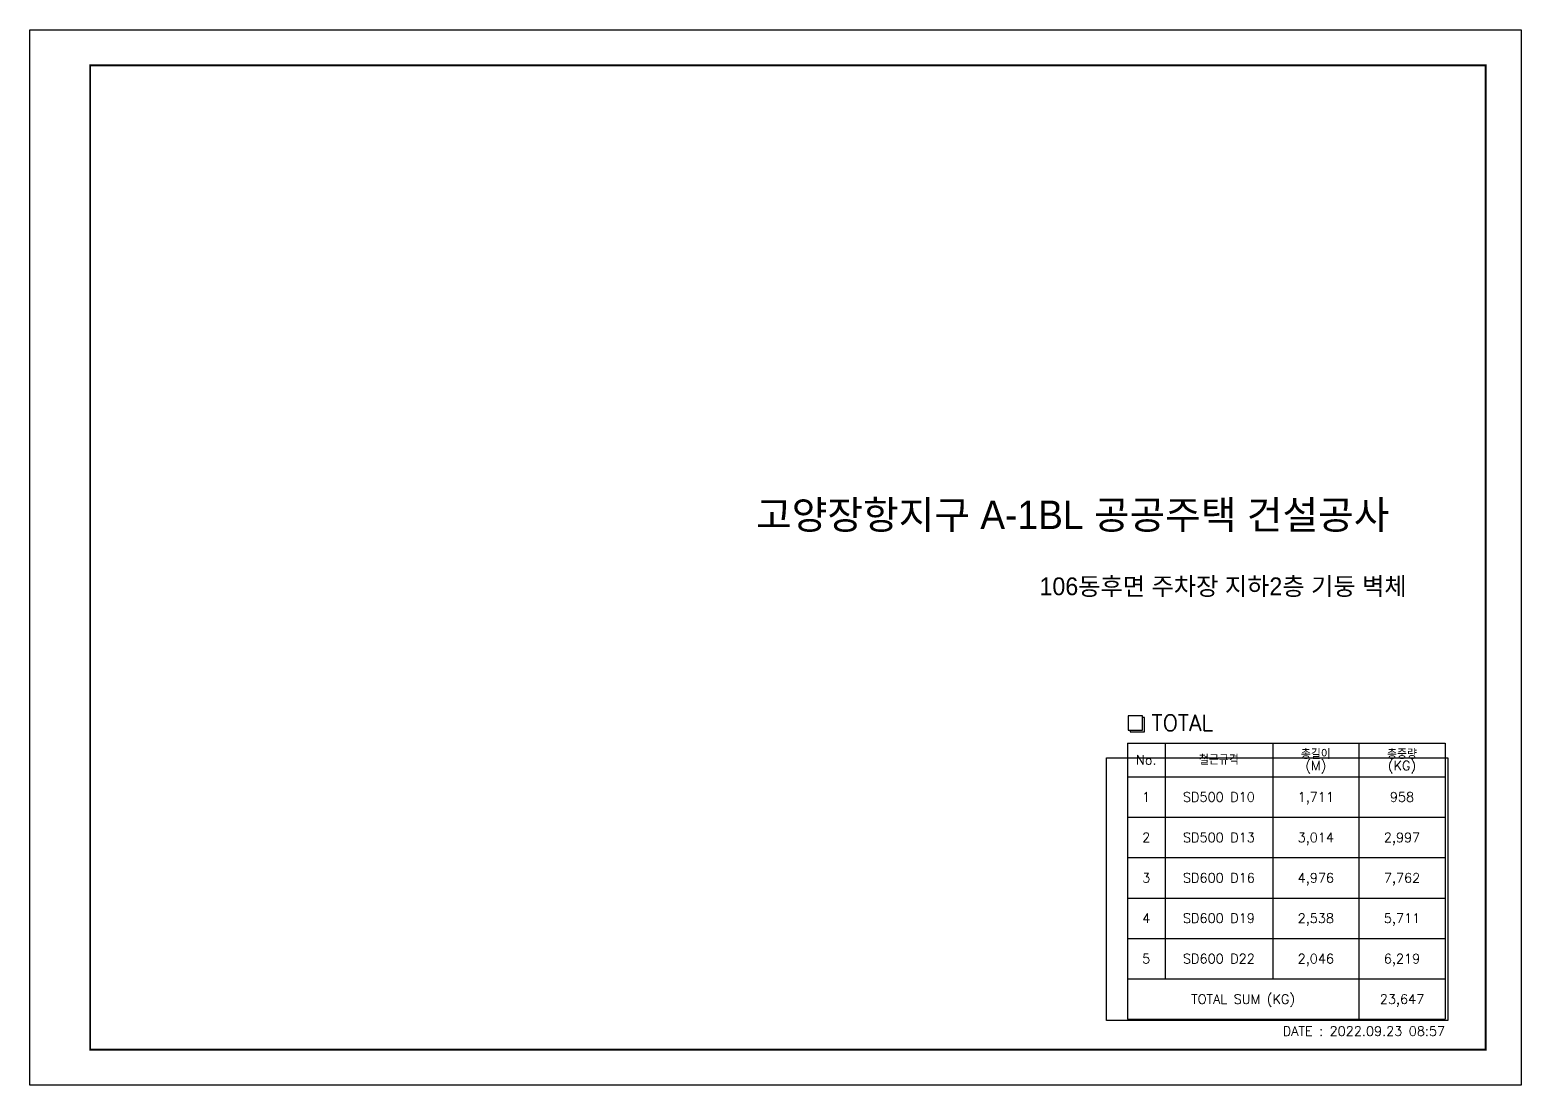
# Model space of a CAD drawing. Header units: millimetres. Extents: x 231380 to 990673, y -319231 to 132826.
# Drawn here: x 404264 to 454664, y -105820 to -70180 of the extents above; entities that cross this region are included whole.
import ezdxf
from ezdxf.enums import TextEntityAlignment as Align

# ---------------------------------------------------------------- set-up
doc = ezdxf.new("R2010")
doc.units = ezdxf.units.MM
doc.header["$LTSCALE"] = 91
doc.layers.get('Defpoints').update_dxf_attribs({"color": 145})
for name, color, linetype in [('00', 7, 'Continuous'), ('SHEET-TEXT', 2, 'Continuous'), ('XDIM', 7, 'Continuous')]:
    doc.layers.add(name, color=color, linetype=linetype)
doc.layers.add('TEXT', color=3, linetype='Continuous', lineweight=9)
doc.styles.add('XRebar', font='Romans.shx', dxfattribs={"bigfont": 'whgtxt.shx'})
doc.styles.add('돋음', font='Dotum.ttf')

# ---------------------------------------------------------------- blocks, each defined once
blk = doc.blocks.new('sdhsdthsehw')
at = {"layer": '00', "color": 1}
blk.add_lwpolyline([(33600, 0), (0, 0), (0, 23760), (33600, 23760)], close=True, dxfattribs=at)
at = {"layer": '00', "color": 3, "const_width": 40}
blk.add_lwpolyline([(32800, 800), (1360, 800), (1360, 22960), (32800, 22960)], close=True, dxfattribs=at)
at = {"layer": 'Defpoints', "color": 171, "linetype": 'Continuous'}
blk.add_lwpolyline([(24256, 7367), (31946, 7367), (31946, 1457), (24256, 1457)], close=True, dxfattribs=at)
at = {"layer": '00', "style": '돋음'}
blk.add_text('고양장항지구 A-1BL 공공주택 건설공사', height=640, rotation=0.0009, dxfattribs=at).set_placement((23497, 12521), align=Align.CENTER)

msp = doc.modelspace()

# ---------------------------------------------------------------- linework, layer by layer
at = {"layer": 'XDIM', "color": 220, "linetype": 'Continuous'}
for p, q in [((441354.5, -94268.6), (452092.5, -94268.6)), ((441354.5, -94268.6), (441354.5, -103596.1)), ((442628.5, -94268.6), (442628.5, -102231.1)), ((446268.5, -94268.6), (446268.5, -102231.1)), ((449180.5, -94268.6), (449180.5, -103596.1)), ((452092.5, -94268.6), (452092.5, -103596.1)), ((441354.5, -95406.1), (452092.5, -95406.1)), ((441354.5, -96771.1), (452092.5, -96771.1)), ((441354.5, -98136.1), (452092.5, -98136.1)), ((441354.5, -99501.1), (452092.5, -99501.1)), ((441354.5, -100866.1), (452092.5, -100866.1)), ((441354.5, -102231.1), (452092.5, -102231.1)), ((441354.5, -103596.1), (452092.5, -103596.1))]:
    msp.add_line(p, q, dxfattribs=at).dxf.unprotected_set("ltscale", 0)
at = {"layer": 'XDIM', "color": 50, "linetype": 'Continuous'}
msp.add_lwpolyline([(441447.3, -93826.3), (441867.7, -93826.3), (441867.7, -93345.8), (441387.3, -93345.8), (441387.3, -93826.3), (441447.3, -93826.3), (441447.3, -93886.4), (441933.3, -93886.4), (441933.3, -93400.4), (441867.7, -93400.4)], dxfattribs=at).dxf.unprotected_set("ltscale", 0)
at = {"layer": 'XDIM', "color": 220, "linetype": 'Continuous'}
msp.add_solid([(441354.5, -94268.6), (441354.6, -94268.6), (441354.5, -94268.6)], dxfattribs=at).dxf.unprotected_set("ltscale", 0)

# ---------------------------------------------------------------- block references
at = {"layer": 'TEXT', "color": 4, "xscale": 1.5, "yscale": 1.5, "zscale": 1.5}
msp.add_blockref('sdhsdthsehw', (404263.6, -105820.2), dxfattribs=at)

# ---------------------------------------------------------------- texts
at = {"layer": 'SHEET-TEXT', "color": 3, "style": '돋음'}
msp.add_text('106동후면 주차장 지하2층 기둥 벽체', height=600, rotation=0.00089, dxfattribs=at).set_placement((444588.2, -89273.2), align=Align.CENTER)
at = {"layer": 'XDIM', "color": 50, "linetype": 'Continuous', "style": 'XRebar'}
e = msp.add_text('TOTAL', height=546, dxfattribs=at)
e.set_placement((442173.5, -93586.1), align=Align.MIDDLE_LEFT)
e.dxf.unprotected_set("ltscale", 0)
for s, p in [('No.', (441991.5, -94837.3)), ('철근규격', (444448.5, -94837.3)), ('총길이', (447724.5, -94646.2)), ('총중량', (450636.5, -94646.2)), ('(M)', (447724.5, -95028.4)), ('(KG)', (450636.5, -95028.4)), ('1', (441991.5, -96088.6)), ('SD500 D10', (444448.5, -96088.6)), ('1,711', (447724.5, -96088.6)), ('958', (450636.5, -96088.6)), ('2', (441991.5, -97453.6)), ('SD500 D13', (444448.5, -97453.6)), ('3,014', (447724.5, -97453.6)), ('2,997', (450636.5, -97453.6)), ('3', (441991.5, -98818.6)), ('SD600 D16', (444448.5, -98818.6)), ('4,976', (447724.5, -98818.6)), ('7,762', (450636.5, -98818.6)), ('4', (441991.5, -100183.6)), ('SD600 D19', (444448.5, -100183.6)), ('2,538', (447724.5, -100183.6)), ('5,711', (450636.5, -100183.6)), ('5', (441991.5, -101548.6)), ('SD600 D22', (444448.5, -101548.6)), ('2,046', (447724.5, -101548.6)), ('6,219', (450636.5, -101548.6)), ('TOTAL SUM (KG)', (445267.5, -102913.6)), ('23,647', (450636.5, -102913.6))]:
    e = msp.add_text(s, height=318.5, dxfattribs=at)
    e.set_placement(p, align=Align.MIDDLE_CENTER)
    e.dxf.unprotected_set("ltscale", 0)
at = {"layer": 'XDIM', "color": 3, "linetype": 'Continuous', "style": 'XRebar'}
e = msp.add_text('DATE : 2022.09.23 08:57', height=318.5, dxfattribs=at)
e.set_placement((452092.5, -103834.9), align=Align.TOP_RIGHT)
e.dxf.unprotected_set("ltscale", 0)

doc.saveas('drawing.dxf')
